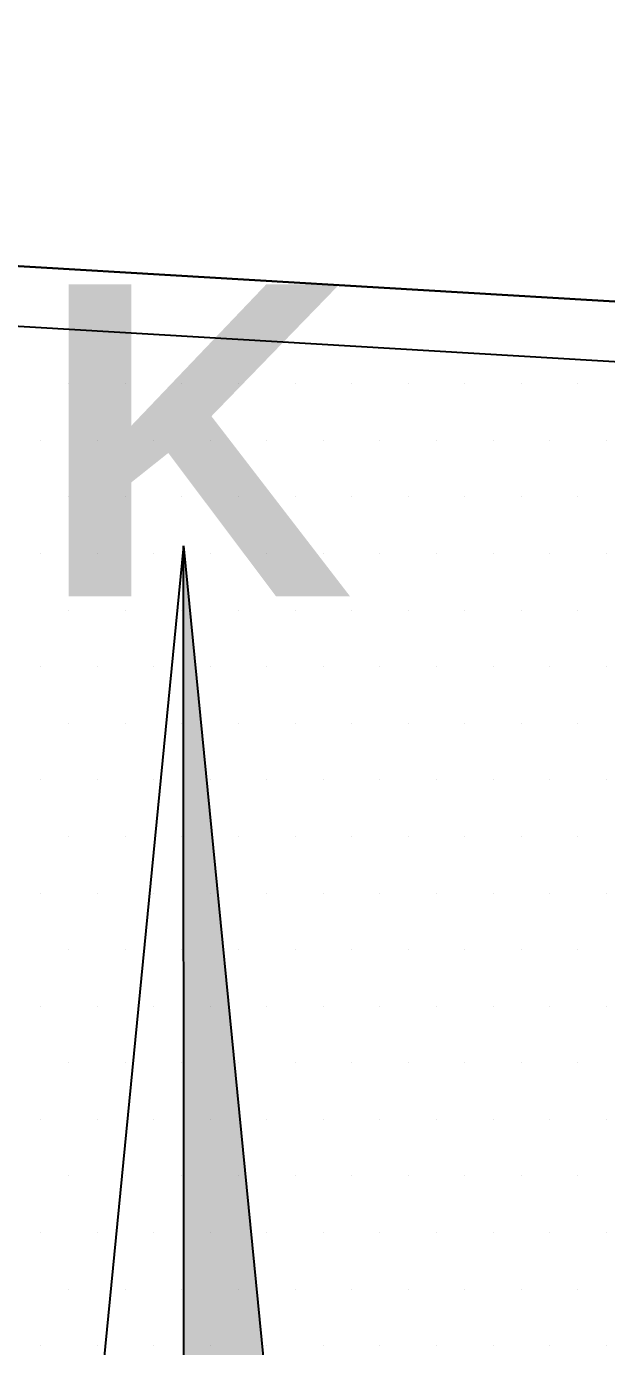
# Model space of a CAD drawing. Header units: millimetres. Extents: x 43168.9 to 43194.6, y -25545.1 to -25543.4.
# Drawn here: x 43172.2965 to 43172.3356, y -25543.7166 to -25543.6277 of the extents above; entities that cross this region are included whole.
import ezdxf
from ezdxf.enums import TextEntityAlignment as Align

# ---------------------------------------------------------------- set-up
doc = ezdxf.new("R2010")
doc.units = ezdxf.units.MM
doc.header["$LTSCALE"] = 200
doc.layers.add('arsasiniri_sgh', color=10, linetype='Continuous')
doc.layers.add('vaziyet-01_sgh', color=33, linetype='Continuous')
doc.layers.add('cim_sgh', color=7, linetype='Continuous', true_color=0x248f00)
doc.styles.add('İSİM', font='arialbd.ttf')

msp = doc.modelspace()

# ---------------------------------------------------------------- hatches: boundary and pattern name
h = msp.add_hatch(color=256)
h.paths.add_polyline_path([(43172.307102, -25543.74475), (43172.31473, -25543.740488), (43172.307089, -25543.662667)])
h.paths.add_polyline_path([(43172.307102, -25543.74475), (43172.314731, -25543.74901), (43172.331428, -25543.747049, 0.023599), (43172.331536, -25543.744746)])
h.paths.add_polyline_path([(43172.351059, -25543.744743), (43172.33571, -25543.744746, -0.015803), (43172.335653, -25543.746553)])
h.paths.add_polyline_path([(43172.307102, -25543.74475), (43172.299473, -25543.749013), (43172.307109, -25543.788707)])
h.paths.add_polyline_path([(43172.307102, -25543.74475), (43172.299472, -25543.74049), (43172.282776, -25543.742451, 0.023599), (43172.282667, -25543.744754)])
h.paths.add_polyline_path([(43172.278493, -25543.744755, -0.015803), (43172.27855, -25543.742948), (43172.263145, -25543.744757)])
h = msp.add_hatch(color=256)
h.paths.add_polyline_path([(43172.307102, -25543.74475), (43172.31473, -25543.740488), (43172.307089, -25543.662667)])
h.paths.add_polyline_path([(43172.307102, -25543.74475), (43172.314731, -25543.74901), (43172.331428, -25543.747049, 0.023599), (43172.331536, -25543.744746)])
h.paths.add_polyline_path([(43172.351059, -25543.744743), (43172.33571, -25543.744746, -0.015803), (43172.335653, -25543.746553)])
h.paths.add_polyline_path([(43172.307102, -25543.74475), (43172.299473, -25543.749013), (43172.307109, -25543.788707)])
h.paths.add_polyline_path([(43172.307102, -25543.74475), (43172.299472, -25543.74049), (43172.282776, -25543.742451, 0.023599), (43172.282667, -25543.744754)])
h.paths.add_polyline_path([(43172.278493, -25543.744755, -0.015803), (43172.27855, -25543.742948), (43172.263145, -25543.744757)])

# ---------------------------------------------------------------- linework, layer by layer
at = {"color": 7}
for p, q in [((43172.307089, -25543.662667), (43172.299472, -25543.74049)), ((43172.307089, -25543.662667), (43172.299472, -25543.74049)), ((43172.307089, -25543.662667), (43172.31473, -25543.740488)), ((43172.307102, -25543.74475), (43172.307089, -25543.662667)), ((43172.307102, -25543.74475), (43172.307089, -25543.662667)), ((43172.307089, -25543.662667), (43172.31473, -25543.740488)), ((43172.307102, -25543.74475), (43172.307089, -25543.662667)), ((43172.307102, -25543.74475), (43172.307089, -25543.662667))]:
    msp.add_line(p, q, dxfattribs=at)
at = {"layer": 'arsasiniri_sgh', "color": 14}
msp.add_line((43171.364, -25543.58847), (43172.381756, -25543.648888), dxfattribs=at)
at = {"layer": 'cim_sgh'}
for p, q in [((43172.299355, -25543.65175), (43172.299355, -25543.65175)), ((43172.303165, -25543.65175), (43172.303165, -25543.65175)), ((43172.306975, -25543.65175), (43172.306975, -25543.65175)), ((43172.310785, -25543.65175), (43172.310785, -25543.65175)), ((43172.314595, -25543.65175), (43172.314595, -25543.65175)), ((43172.318405, -25543.65175), (43172.318405, -25543.65175)), ((43172.322215, -25543.65175), (43172.322215, -25543.65175)), ((43172.326025, -25543.65175), (43172.326025, -25543.65175)), ((43172.329835, -25543.65175), (43172.329835, -25543.65175)), ((43172.333645, -25543.65175), (43172.333645, -25543.65175)), ((43172.29745, -25543.65556), (43172.29745, -25543.65556)), ((43172.30126, -25543.65556), (43172.30126, -25543.65556)), ((43172.30507, -25543.65556), (43172.30507, -25543.65556)), ((43172.30888, -25543.65556), (43172.30888, -25543.65556)), ((43172.31269, -25543.65556), (43172.31269, -25543.65556)), ((43172.3165, -25543.65556), (43172.3165, -25543.65556)), ((43172.32031, -25543.65556), (43172.32031, -25543.65556)), ((43172.32412, -25543.65556), (43172.32412, -25543.65556)), ((43172.32793, -25543.65556), (43172.32793, -25543.65556)), ((43172.33174, -25543.65556), (43172.33174, -25543.65556)), ((43172.33555, -25543.65556), (43172.33555, -25543.65556)), ((43172.299355, -25543.65937), (43172.299355, -25543.65937)), ((43172.303165, -25543.65937), (43172.303165, -25543.65937)), ((43172.306975, -25543.65937), (43172.306975, -25543.65937)), ((43172.310785, -25543.65937), (43172.310785, -25543.65937)), ((43172.314595, -25543.65937), (43172.314595, -25543.65937)), ((43172.318405, -25543.65937), (43172.318405, -25543.65937)), ((43172.322215, -25543.65937), (43172.322215, -25543.65937)), ((43172.326025, -25543.65937), (43172.326025, -25543.65937)), ((43172.329835, -25543.65937), (43172.329835, -25543.65937)), ((43172.333645, -25543.65937), (43172.333645, -25543.65937)), ((43172.29745, -25543.66318), (43172.29745, -25543.66318)), ((43172.30126, -25543.66318), (43172.30126, -25543.66318)), ((43172.30507, -25543.66318), (43172.30507, -25543.66318)), ((43172.30888, -25543.66318), (43172.30888, -25543.66318)), ((43172.31269, -25543.66318), (43172.31269, -25543.66318)), ((43172.3165, -25543.66318), (43172.3165, -25543.66318)), ((43172.32031, -25543.66318), (43172.32031, -25543.66318)), ((43172.32412, -25543.66318), (43172.32412, -25543.66318)), ((43172.32793, -25543.66318), (43172.32793, -25543.66318)), ((43172.33174, -25543.66318), (43172.33174, -25543.66318)), ((43172.33555, -25543.66318), (43172.33555, -25543.66318)), ((43172.299355, -25543.66699), (43172.299355, -25543.66699)), ((43172.303165, -25543.66699), (43172.303165, -25543.66699)), ((43172.306975, -25543.66699), (43172.306975, -25543.66699)), ((43172.310785, -25543.66699), (43172.310785, -25543.66699)), ((43172.314595, -25543.66699), (43172.314595, -25543.66699)), ((43172.318405, -25543.66699), (43172.318405, -25543.66699)), ((43172.322215, -25543.66699), (43172.322215, -25543.66699)), ((43172.326025, -25543.66699), (43172.326025, -25543.66699)), ((43172.329835, -25543.66699), (43172.329835, -25543.66699)), ((43172.333645, -25543.66699), (43172.333645, -25543.66699)), ((43172.29745, -25543.6708), (43172.29745, -25543.6708)), ((43172.30126, -25543.6708), (43172.30126, -25543.6708)), ((43172.30507, -25543.6708), (43172.30507, -25543.6708)), ((43172.30888, -25543.6708), (43172.30888, -25543.6708)), ((43172.31269, -25543.6708), (43172.31269, -25543.6708)), ((43172.3165, -25543.6708), (43172.3165, -25543.6708)), ((43172.32031, -25543.6708), (43172.32031, -25543.6708)), ((43172.32412, -25543.6708), (43172.32412, -25543.6708)), ((43172.32793, -25543.6708), (43172.32793, -25543.6708)), ((43172.33174, -25543.6708), (43172.33174, -25543.6708)), ((43172.33555, -25543.6708), (43172.33555, -25543.6708)), ((43172.299355, -25543.67461), (43172.299355, -25543.67461)), ((43172.303165, -25543.67461), (43172.303165, -25543.67461)), ((43172.306975, -25543.67461), (43172.306975, -25543.67461)), ((43172.310785, -25543.67461), (43172.310785, -25543.67461)), ((43172.314595, -25543.67461), (43172.314595, -25543.67461)), ((43172.318405, -25543.67461), (43172.318405, -25543.67461)), ((43172.322215, -25543.67461), (43172.322215, -25543.67461)), ((43172.326025, -25543.67461), (43172.326025, -25543.67461)), ((43172.329835, -25543.67461), (43172.329835, -25543.67461)), ((43172.333645, -25543.67461), (43172.333645, -25543.67461)), ((43172.29745, -25543.67842), (43172.29745, -25543.67842)), ((43172.30126, -25543.67842), (43172.30126, -25543.67842)), ((43172.30507, -25543.67842), (43172.30507, -25543.67842)), ((43172.30888, -25543.67842), (43172.30888, -25543.67842)), ((43172.31269, -25543.67842), (43172.31269, -25543.67842)), ((43172.3165, -25543.67842), (43172.3165, -25543.67842)), ((43172.32031, -25543.67842), (43172.32031, -25543.67842)), ((43172.32412, -25543.67842), (43172.32412, -25543.67842)), ((43172.32793, -25543.67842), (43172.32793, -25543.67842)), ((43172.33174, -25543.67842), (43172.33174, -25543.67842)), ((43172.33555, -25543.67842), (43172.33555, -25543.67842)), ((43172.299355, -25543.68223), (43172.299355, -25543.68223)), ((43172.303165, -25543.68223), (43172.303165, -25543.68223)), ((43172.306975, -25543.68223), (43172.306975, -25543.68223)), ((43172.310785, -25543.68223), (43172.310785, -25543.68223)), ((43172.314595, -25543.68223), (43172.314595, -25543.68223)), ((43172.318405, -25543.68223), (43172.318405, -25543.68223)), ((43172.322215, -25543.68223), (43172.322215, -25543.68223)), ((43172.326025, -25543.68223), (43172.326025, -25543.68223)), ((43172.329835, -25543.68223), (43172.329835, -25543.68223)), ((43172.333645, -25543.68223), (43172.333645, -25543.68223)), ((43172.29745, -25543.68604), (43172.29745, -25543.68604)), ((43172.30126, -25543.68604), (43172.30126, -25543.68604)), ((43172.30507, -25543.68604), (43172.30507, -25543.68604)), ((43172.30888, -25543.68604), (43172.30888, -25543.68604)), ((43172.31269, -25543.68604), (43172.31269, -25543.68604)), ((43172.3165, -25543.68604), (43172.3165, -25543.68604)), ((43172.32031, -25543.68604), (43172.32031, -25543.68604)), ((43172.32412, -25543.68604), (43172.32412, -25543.68604)), ((43172.32793, -25543.68604), (43172.32793, -25543.68604)), ((43172.33174, -25543.68604), (43172.33174, -25543.68604)), ((43172.33555, -25543.68604), (43172.33555, -25543.68604)), ((43172.299355, -25543.68985), (43172.299355, -25543.68985)), ((43172.303165, -25543.68985), (43172.303165, -25543.68985)), ((43172.306975, -25543.68985), (43172.306975, -25543.68985)), ((43172.310785, -25543.68985), (43172.310785, -25543.68985)), ((43172.314595, -25543.68985), (43172.314595, -25543.68985)), ((43172.318405, -25543.68985), (43172.318405, -25543.68985)), ((43172.322215, -25543.68985), (43172.322215, -25543.68985)), ((43172.326025, -25543.68985), (43172.326025, -25543.68985)), ((43172.329835, -25543.68985), (43172.329835, -25543.68985)), ((43172.333645, -25543.68985), (43172.333645, -25543.68985)), ((43172.29745, -25543.69366), (43172.29745, -25543.69366)), ((43172.30126, -25543.69366), (43172.30126, -25543.69366)), ((43172.30507, -25543.69366), (43172.30507, -25543.69366)), ((43172.30888, -25543.69366), (43172.30888, -25543.69366)), ((43172.31269, -25543.69366), (43172.31269, -25543.69366)), ((43172.3165, -25543.69366), (43172.3165, -25543.69366)), ((43172.32031, -25543.69366), (43172.32031, -25543.69366)), ((43172.32412, -25543.69366), (43172.32412, -25543.69366)), ((43172.32793, -25543.69366), (43172.32793, -25543.69366)), ((43172.33174, -25543.69366), (43172.33174, -25543.69366)), ((43172.33555, -25543.69366), (43172.33555, -25543.69366)), ((43172.299355, -25543.69747), (43172.299355, -25543.69747)), ((43172.303165, -25543.69747), (43172.303165, -25543.69747)), ((43172.306975, -25543.69747), (43172.306975, -25543.69747)), ((43172.310785, -25543.69747), (43172.310785, -25543.69747)), ((43172.314595, -25543.69747), (43172.314595, -25543.69747)), ((43172.318405, -25543.69747), (43172.318405, -25543.69747)), ((43172.322215, -25543.69747), (43172.322215, -25543.69747)), ((43172.326025, -25543.69747), (43172.326025, -25543.69747)), ((43172.329835, -25543.69747), (43172.329835, -25543.69747)), ((43172.333645, -25543.69747), (43172.333645, -25543.69747)), ((43172.29745, -25543.70128), (43172.29745, -25543.70128)), ((43172.30126, -25543.70128), (43172.30126, -25543.70128)), ((43172.30507, -25543.70128), (43172.30507, -25543.70128)), ((43172.30888, -25543.70128), (43172.30888, -25543.70128)), ((43172.31269, -25543.70128), (43172.31269, -25543.70128)), ((43172.3165, -25543.70128), (43172.3165, -25543.70128)), ((43172.32031, -25543.70128), (43172.32031, -25543.70128)), ((43172.32412, -25543.70128), (43172.32412, -25543.70128)), ((43172.32793, -25543.70128), (43172.32793, -25543.70128)), ((43172.33174, -25543.70128), (43172.33174, -25543.70128)), ((43172.33555, -25543.70128), (43172.33555, -25543.70128)), ((43172.299355, -25543.70509), (43172.299355, -25543.70509)), ((43172.303165, -25543.70509), (43172.303165, -25543.70509)), ((43172.306975, -25543.70509), (43172.306975, -25543.70509)), ((43172.310785, -25543.70509), (43172.310785, -25543.70509)), ((43172.314595, -25543.70509), (43172.314595, -25543.70509)), ((43172.318405, -25543.70509), (43172.318405, -25543.70509)), ((43172.322215, -25543.70509), (43172.322215, -25543.70509)), ((43172.326025, -25543.70509), (43172.326025, -25543.70509)), ((43172.329835, -25543.70509), (43172.329835, -25543.70509)), ((43172.333645, -25543.70509), (43172.333645, -25543.70509)), ((43172.29745, -25543.7089), (43172.29745, -25543.7089)), ((43172.30126, -25543.7089), (43172.30126, -25543.7089)), ((43172.30507, -25543.7089), (43172.30507, -25543.7089)), ((43172.30888, -25543.7089), (43172.30888, -25543.7089)), ((43172.31269, -25543.7089), (43172.31269, -25543.7089)), ((43172.3165, -25543.7089), (43172.3165, -25543.7089)), ((43172.32031, -25543.7089), (43172.32031, -25543.7089)), ((43172.32412, -25543.7089), (43172.32412, -25543.7089)), ((43172.32793, -25543.7089), (43172.32793, -25543.7089)), ((43172.33174, -25543.7089), (43172.33174, -25543.7089)), ((43172.33555, -25543.7089), (43172.33555, -25543.7089)), ((43172.299355, -25543.71271), (43172.299355, -25543.71271)), ((43172.303165, -25543.71271), (43172.303165, -25543.71271)), ((43172.306975, -25543.71271), (43172.306975, -25543.71271)), ((43172.310785, -25543.71271), (43172.310785, -25543.71271)), ((43172.314595, -25543.71271), (43172.314595, -25543.71271)), ((43172.318405, -25543.71271), (43172.318405, -25543.71271)), ((43172.322215, -25543.71271), (43172.322215, -25543.71271)), ((43172.326025, -25543.71271), (43172.326025, -25543.71271)), ((43172.329835, -25543.71271), (43172.329835, -25543.71271)), ((43172.333645, -25543.71271), (43172.333645, -25543.71271)), ((43172.29745, -25543.71652), (43172.29745, -25543.71652)), ((43172.30126, -25543.71652), (43172.30126, -25543.71652)), ((43172.30507, -25543.71652), (43172.30507, -25543.71652)), ((43172.30888, -25543.71652), (43172.30888, -25543.71652)), ((43172.31269, -25543.71652), (43172.31269, -25543.71652)), ((43172.3165, -25543.71652), (43172.3165, -25543.71652)), ((43172.32031, -25543.71652), (43172.32031, -25543.71652)), ((43172.32412, -25543.71652), (43172.32412, -25543.71652)), ((43172.32793, -25543.71652), (43172.32793, -25543.71652)), ((43172.33174, -25543.71652), (43172.33174, -25543.71652)), ((43172.33555, -25543.71652), (43172.33555, -25543.71652))]:
    msp.add_line(p, q, dxfattribs=at)
at = {"layer": 'vaziyet-01_sgh'}
for p, q in [((43172.244446, -25543.640795), (43172.37776, -25543.648652)), ((43172.245279, -25543.644852), (43172.377677, -25543.652722))]:
    msp.add_line(p, q, dxfattribs=at)

# ---------------------------------------------------------------- texts
at = {"color": 7, "style": 'İSİM'}
msp.add_text('K', height=0.021, rotation=0.00903, dxfattribs=at).set_placement((43172.307972, -25543.66605), align=Align.CENTER)
msp.add_text('K', height=0.021, rotation=0.00903, dxfattribs=at).set_placement((43172.307972, -25543.66605), align=Align.CENTER)

doc.saveas('drawing.dxf')
